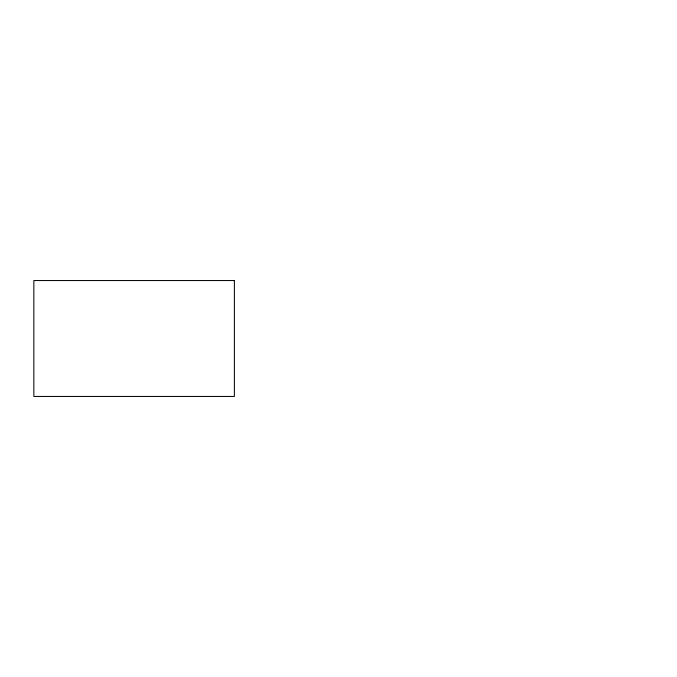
<?xml version="1.0" encoding="UTF-8"?>
<svg xmlns="http://www.w3.org/2000/svg" width="677" height="677" viewBox="0 0 677 677"><rect width="100%" height="100%" fill="white"/><g stroke="black" fill="none" stroke-linecap="round" stroke-linejoin="round"><path stroke-width="1.02" d="M234.386 280.549L33.85 280.549L33.85 396.451L234.386 396.451L234.386 280.549"/></g></svg>
